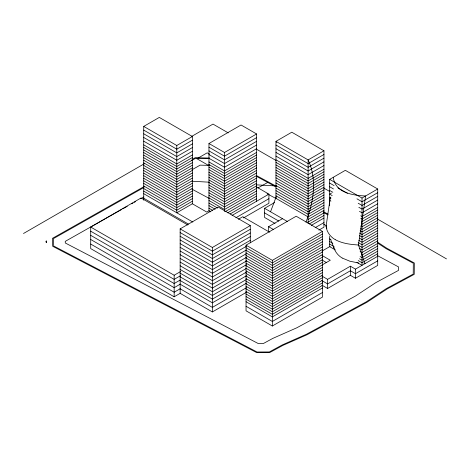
<?xml version="1.0" encoding="UTF-8"?>
<svg xmlns="http://www.w3.org/2000/svg" width="470" height="470" viewBox="0 0 470 470"><rect width="100%" height="100%" fill="white"/><g stroke="black" fill="none" stroke-linecap="round" stroke-linejoin="round"><path stroke-width="0.7" d="M274.58 202.552L264.575 208.328L264.575 217.451L275.067 223.508M46.377 242.167L46.319 241.915M46.342 240.998L46.512 241.275M46.095 241.392L46.219 241.028M46.407 242.326L46.407 241.921M335.198 239.63C330.328 236.892 326.715 231.898 326.074 226.305L330.298 197.482M363.968 263.553L364.996 263.623L358.428 244.988L365.607 195.99C357.682 195.608 349.474 194.656 342.372 190.861M46.095 241.521L46.465 241.891L46.148 241.204M276.237 196.642L270.538 211.77M305.976 222.175C313.384 202.558 317.444 179.628 308.12 159.917L275.972 141.358L275.972 198.358L308.12 216.917L323.953 207.775M143.72 126.412L159.307 117.412L192.371 136.506L192.371 203.78L176.785 212.781L176.785 145.5L143.72 126.412L143.72 200.202M23.5 233.496L144.319 163.742M191.378 136.57L212.998 124.092L228.226 132.881M176.785 145.5L192.371 136.506M192.371 140.195L176.785 149.19L143.72 130.102M192.371 143.885L176.785 152.879L143.72 133.791M192.371 147.574L176.785 156.569L143.72 137.481M192.371 151.264L176.785 160.258L143.72 141.17M210.83 211.864L208.962 210.783L208.962 143.509L241.034 124.991L256.585 133.968L256.585 201.248M192.371 154.947L176.785 163.948L143.72 144.86M192.371 157.52L176.785 166.521L143.72 147.427M192.371 160.088L176.785 169.088L143.72 150M192.371 162.661L176.785 171.656L143.72 152.568M192.371 165.229L176.785 174.229L143.72 155.141M192.371 167.802L176.785 176.796L143.72 157.709M180.457 293.163L174.164 296.793L90.704 248.607L90.704 227.051L141.047 197.988L187.836 225.001M192.371 170.369L176.785 179.37L143.72 160.276M208.962 143.509L224.513 152.486L256.585 133.968M192.371 172.942L176.785 181.937L143.72 162.849M209.314 164.694L208.286 165.281L196.954 158.737L207.194 152.826L209.461 154.137M256.585 137.657L224.513 156.175L208.962 147.198M192.371 175.51L176.785 184.51L143.72 165.417M192.371 178.083L176.785 187.078L143.72 167.99M256.585 141.347L224.513 159.865L208.962 150.888M192.371 180.65L176.785 189.651L143.72 170.557M256.585 145.036L224.513 163.554L208.962 154.577M192.371 183.224L176.785 192.218L143.72 173.13M192.371 185.791L176.785 194.792L143.72 175.698M256.585 148.726L224.513 167.244L208.962 158.267M192.371 188.358L176.785 197.359L143.72 178.271M256.585 152.415L224.513 170.933L208.962 161.956M192.371 190.932L176.785 199.932L143.72 180.838M256.585 154.988L224.513 173.501L208.962 164.524M192.371 193.499L176.785 202.5L143.72 183.412M256.585 157.556L224.513 176.074L208.962 167.097M192.371 196.072L176.785 205.067L143.72 185.979M256.585 160.129L224.513 178.641L208.962 169.664M192.371 198.64L176.785 207.64L143.72 188.552M256.585 162.696L224.513 181.214L208.962 172.232M192.371 201.213L176.785 210.208L143.72 191.12M256.585 165.27L224.513 183.782L208.962 174.805M256.585 167.837L224.513 186.355L208.962 177.372M256.585 170.41L224.513 188.922L208.962 179.945M256.585 172.978L224.513 191.496L208.962 182.513M256.585 175.545L224.513 194.063L208.962 185.086M256.585 178.118L224.513 196.63L208.962 187.653M256.585 180.686L224.513 199.204L208.962 190.227M209.256 210.619L206.735 212.076L192.107 203.628M256.585 183.259L224.513 201.771L208.962 192.794M246.497 292.24L212.375 311.945L180.145 293.339L180.145 228.878L218.068 206.988L250.293 225.594L250.293 242.808M256.585 185.826L224.513 204.344L208.962 195.367M256.585 188.4L224.513 206.912L208.962 197.935M318.883 230.1L323.953 227.18L323.953 150.782L308.12 159.917L308.12 223.344M256.585 190.967L224.513 209.485L208.962 200.508M323.953 154.471L308.12 163.607L275.972 145.048M225.142 211.688L256.585 193.54M227.656 212.81L256.585 196.108M323.953 158.161L308.12 167.297L275.972 148.737M230.177 213.926L256.585 198.681M323.953 161.85L308.12 170.986L275.972 152.427M232.062 215.407L268.911 194.133L268.911 203.251L243.519 217.91M323.953 165.54L308.12 174.675L275.972 156.116M235.899 217.751L268.911 198.692M323.953 169.224L308.12 178.365L275.972 159.806M238.396 219.243L242.767 216.717L269.251 232.01M323.953 171.797L308.12 180.932L275.972 162.373M323.953 174.364L308.12 183.506L275.972 164.947M323.953 176.937L308.12 186.073L275.972 167.514M323.953 179.505L308.12 188.646L275.972 170.087M323.953 182.078L308.12 191.214L275.972 172.655M329.664 205.537L329.664 179.381L345.344 170.328L377.704 189.005L377.704 265.403L355.455 278.252L350.379 275.32L327.608 288.468L321.909 285.178M180.145 228.878L212.375 247.484L250.293 225.594M323.953 184.645L308.12 193.787L275.972 175.222M250.293 229.284L212.375 251.174L180.145 232.568M323.953 187.219L308.12 196.354L275.972 177.795M90.704 227.051L174.164 275.238L180.457 271.607M323.953 189.786L308.12 198.928L275.972 180.363M250.293 232.973L212.375 254.863L180.145 236.257M323.953 192.359L308.12 201.495L275.972 182.936M180.457 275.749L174.164 279.386L90.704 231.199M250.293 236.663L212.375 258.553L180.145 239.947M269.821 231.986L268.558 231.258L268.558 226.699L282.47 218.662M323.953 194.927L308.12 204.068L275.972 185.503M180.457 279.897L174.164 283.528L90.704 235.341M331.544 193.053L329.664 194.139L332.202 195.602M323.953 197.5L308.12 206.636L275.972 188.076M250.293 240.352L212.375 262.242L180.145 243.636M323.953 200.067L308.12 209.209L275.972 190.644M246.045 245.17L296.176 216.229L322.479 231.41L322.479 297.075L272.347 326.015L246.045 310.829L246.045 245.17L272.347 260.351L322.479 231.41M180.457 284.039L174.164 287.675L90.704 239.488M330.915 197.1L329.664 197.829L330.933 198.557M246.497 246.227L212.375 265.932L180.145 247.326M323.953 202.635L308.12 211.776L275.972 193.217M246.497 249.917L212.375 269.621L180.145 251.015M323.953 205.208L308.12 214.344L275.972 195.784M180.457 288.603L174.164 292.234L90.704 244.047M246.497 253.606L212.375 273.311L180.145 254.705M308.12 219.484L323.953 210.349M246.497 257.296L212.375 277L180.145 258.394M308.12 222.057L323.953 212.916M309.389 223.896L323.953 215.489M246.497 260.985L212.375 280.69L180.145 262.084M311.287 225.371L323.953 218.057M246.497 264.675L212.375 284.379L180.145 265.773M329.664 179.381L362.018 198.058L377.704 189.005M315.159 227.697L323.953 222.616M246.497 268.364L212.375 288.069L180.145 269.463M377.704 192.694L362.018 201.748L356.941 198.822M246.497 272.054L212.375 291.758L180.145 273.152M377.704 196.384L362.018 205.437L358.211 203.24M246.497 275.743L212.375 295.448L180.145 276.842M377.704 200.073L362.018 209.126L358.845 207.299M322.479 233.984L272.347 262.924L246.045 247.737M246.497 279.433L212.375 299.132L180.145 280.531M377.704 203.763L362.018 212.816L359.48 211.353M322.479 236.551L272.347 265.491L246.045 250.31M322.479 239.124L272.347 268.065L246.045 252.878M246.497 283.122L212.375 302.821L180.145 284.221M377.704 207.452L362.018 216.505L360.748 215.777M322.479 241.692L272.347 270.632L246.045 255.451M377.704 210.025L362.018 219.079L360.748 218.344M246.497 287.681L212.375 307.386L180.145 288.78M322.479 244.265L272.347 273.205L246.045 258.018M362.018 221.646L377.704 212.593M322.479 246.832L272.347 275.772L246.045 260.591M362.018 224.219L377.704 215.166M322.479 249.4L272.347 278.346L246.045 263.159M377.704 217.733L362.018 226.787L360.748 226.052M321.997 251.086L330.204 246.351M322.479 251.973L272.347 280.913L246.045 265.732M377.704 220.307L362.018 229.36L360.748 228.626M322.479 254.54L272.347 283.486L246.045 268.3M377.704 222.874L362.018 231.927L360.114 230.829M322.479 257.113L272.347 286.054L246.045 270.867M377.704 225.441L362.018 234.501L359.48 233.032M322.479 259.681L272.347 288.627L246.045 273.44M377.704 228.015L362.018 237.068L359.48 235.605M322.479 262.254L272.347 291.194L246.045 276.007M377.704 230.582L362.018 239.635L359.48 238.172M322.273 264.874L330.293 260.245L322.026 255.474M322.479 264.822L272.347 293.762L246.045 278.581M377.704 233.155L362.018 242.209L358.845 240.376M322.479 267.395L272.347 296.335L246.045 281.148M377.704 235.723L362.018 244.776L358.211 242.579M322.479 269.962L272.347 298.902L246.045 283.721M377.704 238.296L362.018 247.349L358.211 245.152M322.479 272.535L272.347 301.476L246.045 286.289M377.704 240.863L362.018 249.917L359.48 248.454M322.479 275.103L272.347 304.043L246.045 288.862M377.704 243.437L362.018 252.49L360.114 251.391M322.479 277.676L272.347 306.616L246.045 291.429M362.018 255.057L377.704 246.004M322.479 280.243L272.347 309.184L246.045 294.003M377.704 248.577L362.018 257.63L360.114 256.532M321.909 276.06L327.608 279.35L350.379 266.202L355.455 269.128L377.704 256.285M322.479 282.811L272.347 311.757L246.045 296.57M377.704 251.145L362.018 260.198L359.48 258.735M322.479 285.384L272.347 314.324L246.045 299.143M377.704 253.718L362.018 262.771L358.211 260.574M322.479 287.951L272.347 316.897L246.045 301.711M322.479 292.516L272.347 321.457L246.045 306.27M377.704 260.844L355.455 273.693L350.379 270.761L327.608 283.909L321.909 280.619M144.214 186.496L52.44 238.343L52.716 246.304L256.667 352.588L269.751 352.541L282.946 345.362L307.01 334.734L366.906 302.298L387.069 289.003L414.235 274.345L414.323 262.994L386.816 248.236L377.698 242.232M192.007 159.489L195.197 157.691L209.585 158.049M143.967 187.454L53.468 238.59L53.721 246.039L257.055 352.001L269.345 351.954L282.288 344.915L306.358 334.282L366.177 301.887L386.34 288.592L413.224 274.092L413.306 263.247L386.087 248.648L377.575 243.037M191.766 160.446L195.591 158.284L209.215 158.625M121.501 209.579L65.242 241.368L65.295 242.99L258.159 343.494L263.464 343.476L272.741 338.429L296.823 327.79L355.579 295.977L375.747 282.676L398.525 270.385L398.554 266.937L377.434 255.604M122.782 208.856L127.258 206.33M131.729 203.798L133.01 203.075M134.291 202.353L135.566 201.63M140.683 198.739L143.879 196.936M191.831 169.846L200.138 165.146L209.649 165.387M257.877 187.994L268.088 182.231M46.201 242.262L46.289 241.862M46.13 242.197L46.195 241.862M358.428 244.988C350.532 244.529 342.377 243.501 335.316 239.694M191.93 181.22L209.473 182.207M256.262 184.839L276.002 185.95M358.792 263.036L349.809 261.197L342.254 258.071M191.854 189.093L209.238 198.434M256.332 175.486L276.348 186.279M323.489 211.694L328.007 214.132M256.485 176.373L275.82 186.796M323.501 212.505L328.007 214.937M267.036 193.693L276.072 198.563M323.818 224.308L326.403 225.7M323.953 150.782L291.8 132.217L275.972 141.358L276.448 142.398M329.664 183.071L334.105 185.632M337.912 187.83L347.43 193.323M329.664 186.76L333.471 188.958M329.664 190.45L332.836 192.277M256.144 149.002L275.814 160.358M323.407 187.83L329.752 191.496M377.339 218.967L446.5 258.899M329.664 200.396L330.933 201.131M256.473 186.948L268.911 194.133M329.664 238.948L330.933 239.682M329.664 241.521L332.836 243.348M329.664 244.089L334.105 246.65M264.575 208.328L287.558 221.599M335.374 249.958L329.664 246.656L329.664 236.381M356.941 262.407L362.018 265.339L362.018 198.058M264.575 212.892L278.769 221.082M268.558 226.699L273.611 229.613M322.026 260.033L326.48 262.601M208.962 203.075L217.675 208.104M208.962 205.643L215.184 209.238M208.962 208.216L212.699 210.372M143.72 193.693L192.841 222.052M143.72 198.252L188.435 224.067M342.254 190.791C337.343 188.053 333.782 182.942 333.254 177.308M342.137 258.001C338.423 255.797 335.427 252.325 334.058 248.213L330.486 239.06M326.074 226.305L326.873 228.338M334.058 248.213L333.553 246.392M355.455 269.128L355.455 278.252M350.379 266.202L350.379 275.32M327.608 279.35L327.608 288.468M272.347 260.351L272.347 326.015M224.513 152.486L224.513 211.412M212.375 247.484L212.375 311.945M174.164 275.238L174.164 296.793"/></g></svg>
